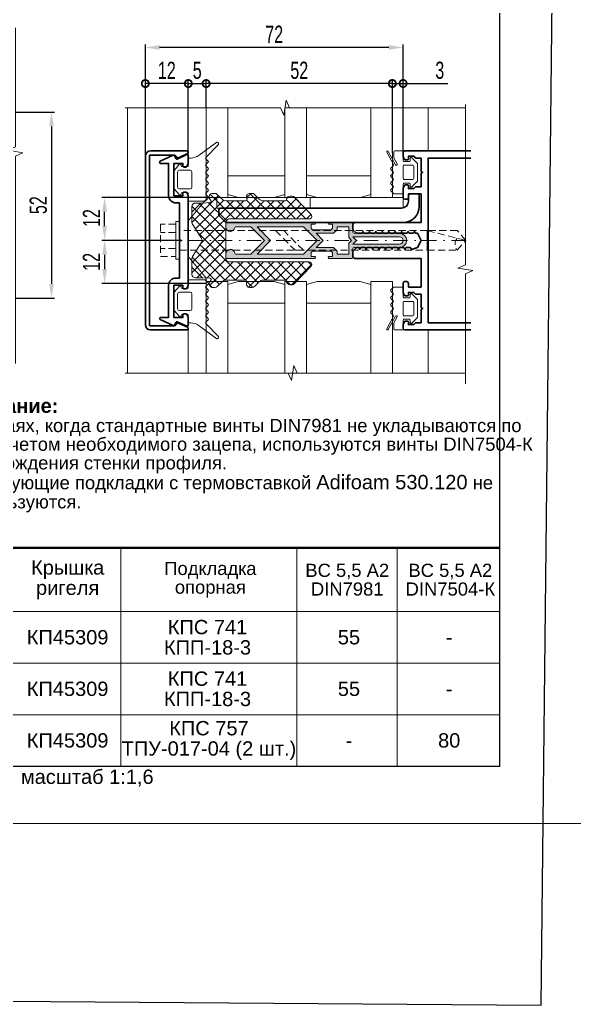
# Model space of a CAD drawing. Extents: x -37 to 8820, y -336 to 478.
# Drawn here: x 4936.2 to 5033, y -31.7 to 140.3 of the extents above; entities that cross this region are included whole.
import ezdxf

# ---------------------------------------------------------------- set-up
doc = ezdxf.new("R2010")
doc.units = 0
doc.header["$LTSCALE"] = 5
doc.linetypes.add('DASHDOT', pattern=[1, 0.5, -0.25, 0, -0.25])
doc.linetypes.add('HIDDEN', pattern=[0.375, 0.25, -0.125])
doc.layers.get('0').update_dxf_attribs({"linetype": 'CONTINUOUS', "lineweight": 30})
doc.layers.get('DEFPOINTS').update_dxf_attribs({"linetype": 'CONTINUOUS'})
for name, color, linetype, lineweight in [('1', 6, 'DASHDOT', 13), ('2', 3, 'HIDDEN', 13), ('Dimentions', 5, 'CONTINUOUS', 15), ('Glass', 5, 'CONTINUOUS', 20), ('Герлен', 7, 'CONTINUOUS', 60), ('Зигзаг', 1, 'CONTINUOUS', 15), ('Конструкции', 252, 'CONTINUOUS', 20), ('Подкладки', 1, 'CONTINUOUS', 20), ('Рамки', 1, 'CONTINUOUS', 15), ('Текстовый', 7, 'CONTINUOUS', 9), ('Уплотнители', 1, 'CONTINUOUS', 20), ('Штриховка', 1, 'CONTINUOUS', 5)]:
    doc.layers.add(name, color=color, linetype=linetype, lineweight=lineweight)
doc.layers.add('Скрытые', color=14, linetype='CONTINUOUS', plot=False)
doc.styles.add('3', font='RUSS.SHX', dxfattribs={"width": 0.7, "height": 3})
doc.styles.add('Каталожный', font='arial.ttf', dxfattribs={"height": 2.5})
doc.dimstyles.new('MX1_6', dxfattribs={"dimtxt": 3, "dimasz": 2.5, "dimexe": 0.5, "dimexo": 0, "dimgap": 0.8, "dimtad": 1, "dimlfac": 1.6, "dimdsep": 46, "dimtxsty": '3', "dimcen": 0, "dimclrd": 256, "dimclre": 256, "dimclrt": 256, "dimaunit": 1, "dimadec": 0, "dimazin": 0, "dimtfac": 1, "dimtmove": 0, "dimatfit": 1, "dimfxl": 1, "dimtvp": 1, "dimtolj": 1, "dimtzin": 0, "dimarcsym": 0})

# ---------------------------------------------------------------- blocks, each defined once
blk = doc.blocks.new('*D558')
at = {"layer": 'DEFPOINTS', "color": 0, "linetype": 'Continuous', "transparency": 16777216}
for p in [(4935.48, 124.15), (4935.48, 91.65), (4941.76, 91.65)]:
    blk.add_point(p, dxfattribs=at)
at = {"layer": 'Dimentions', "linetype": 'Continuous', "lineweight": -2, "transparency": 16777216}
for p, q in [((4935.48, 124.15), (4942.26, 124.15)), ((4941.76, 121.65), (4941.76, 94.15)), ((4935.48, 91.65), (4942.26, 91.65))]:
    blk.add_line(p, q, dxfattribs=at)
at = {"layer": 'Dimentions', "linetype": 'Continuous', "transparency": 16777216}
for points in [[(4941.34, 121.65), (4942.17, 121.65), (4941.76, 124.15)], [(4941.34, 94.15), (4942.17, 94.15), (4941.76, 91.65)]]:
    blk.add_solid(points, dxfattribs=at)
at = {"layer": 'Dimentions', "linetype": 'Continuous', "transparency": 16777216, "insert": (4939.46, 107.9), "char_height": 3, "attachment_point": 5, "rotation": 90, "style": '3'}
blk.add_mtext('\\A1;52', dxfattribs=at)
blk = doc.blocks.new('45313-2')
blk.add_lwpolyline([(-12.43, 0, -0.116434), (-12.56, 0.03), (-13.33, 0.42, -0.284079), (-13.5, 0.69), (-13.5, 1.2, -0.414214), (-13.2, 1.5), (-12.5, 1.5), (-12.5, 4), (-21.5, 4), (-21.5, 1.5), (-20.8, 1.5, -0.414214), (-20.5, 1.2), (-20.5, 0.69, -0.284079), (-20.67, 0.42), (-21.44, 0.03, -0.116434), (-21.57, 0), (-23.7, 0, -0.548619), (-23.97, 0.43), (-22.73, 3.1, 0.414214), (-22.87, 3.5), (-23.63, 3.85, -0.414214), (-23.77, 4.25), (-22.1, 7.83, -0.291473), (-21.83, 8), (-21.8, 8, -0.414214), (-21.5, 7.7), (-21.5, 5.5), (-12.5, 5.5, -0.414214), (-10.5, 3.5), (-10.5, 2.5), (-0.44, 2.5, -0.284079), (-0.17, 2.33), (0, 2), (0.17, 2.33, -0.284079), (0.44, 2.5), (10.5, 2.5), (10.5, 3.5, -0.414214), (12.5, 5.5), (21.5, 5.5), (21.5, 7.7, -0.414214), (21.8, 8), (21.83, 8, -0.291473), (22.1, 7.83), (23.77, 4.25, -0.414214), (23.63, 3.85), (22.87, 3.5, 0.414214), (22.73, 3.1), (23.97, 0.43, -0.548619), (23.7, 0), (21.57, 0, -0.116434), (21.44, 0.03), (20.67, 0.42, -0.284079), (20.5, 0.69), (20.5, 1.2, -0.414214), (20.8, 1.5), (21.5, 1.5), (21.5, 4), (12.5, 4), (12.5, 1.5), (13.2, 1.5, -0.414214), (13.5, 1.2), (13.5, 0.69, -0.284079), (13.33, 0.42), (12.56, 0.03, -0.116434), (12.43, 0)], format="xyb", close=True)
blk = doc.blocks.new('_DotSmall')
at = {"color": 0, "linetype": 'ByBlock', "const_width": 0.5}
blk.add_lwpolyline([(-0.0625, 0, 1), (0.0625, 0, 1)], format="xyb", close=True, dxfattribs=at)
blk = doc.blocks.new('*D563')
at = {"layer": 'DEFPOINTS', "color": 0, "linetype": 'Continuous', "transparency": 16777216}
for p in [(4968.76, 129.12), (4968.76, 124.9), (4965.64, 116.56)]:
    blk.add_point(p, dxfattribs=at)
at = {"layer": 'Dimentions', "linetype": 'Continuous', "lineweight": -2, "transparency": 16777216}
for p, q in [((4965.64, 116.56), (4965.64, 129.62)), ((4965.64, 129.12), (4968.76, 129.12)), ((4968.76, 124.9), (4968.76, 129.62))]:
    blk.add_line(p, q, dxfattribs=at)
at = {"layer": 'Dimentions', "linetype": 'Continuous', "lineweight": -2, "transparency": 16777216, "xscale": 2.5, "yscale": 2.5, "zscale": 2.5, "rotation": 180}
blk.add_blockref('_DotSmall', (4965.64, 129.12), dxfattribs=at)
at = {"layer": 'Dimentions', "linetype": 'Continuous', "lineweight": -2, "transparency": 16777216, "xscale": 2.5, "yscale": 2.5, "zscale": 2.5}
blk.add_blockref('_DotSmall', (4968.76, 129.12), dxfattribs=at)
at = {"layer": 'Dimentions', "linetype": 'Continuous', "transparency": 16777216, "insert": (4967.2, 131.42), "char_height": 3, "attachment_point": 5, "style": '3'}
blk.add_mtext('\\A1;5', dxfattribs=at)
blk = doc.blocks.new('*D564')
at = {"layer": 'DEFPOINTS', "color": 0, "linetype": 'Continuous', "transparency": 16777216}
for p in [(5001.26, 129.13), (5001.26, 117.06), (5003.14, 117.06)]:
    blk.add_point(p, dxfattribs=at)
at = {"layer": 'Dimentions', "linetype": 'Continuous', "lineweight": -2, "transparency": 16777216}
for p, q in [((5001.26, 129.13), (4998.76, 129.13)), ((5001.26, 117.06), (5001.26, 129.63)), ((5001.26, 129.13), (5003.14, 129.13)), ((5003.14, 117.06), (5003.14, 129.63)), ((5003.14, 129.13), (5010.94, 129.13))]:
    blk.add_line(p, q, dxfattribs=at)
at = {"layer": 'Dimentions', "linetype": 'Continuous', "lineweight": -2, "transparency": 16777216, "xscale": 2.5, "yscale": 2.5, "zscale": 2.5}
blk.add_blockref('_DotSmall', (5001.26, 129.13), dxfattribs=at)
at = {"layer": 'Dimentions', "linetype": 'Continuous', "lineweight": -2, "transparency": 16777216, "xscale": 2.5, "yscale": 2.5, "zscale": 2.5, "rotation": 180}
blk.add_blockref('_DotSmall', (5003.14, 129.13), dxfattribs=at)
at = {"layer": 'Dimentions', "linetype": 'Continuous', "transparency": 16777216, "insert": (5009.54, 131.43), "char_height": 3, "attachment_point": 5, "style": '3'}
blk.add_mtext('\\A1;3', dxfattribs=at)
blk = doc.blocks.new('*D565')
at = {"layer": 'DEFPOINTS', "color": 0, "linetype": 'Continuous', "transparency": 16777216}
for p in [(4958.14, 135.42), (5003.14, 117.06), (4958.14, 114.68)]:
    blk.add_point(p, dxfattribs=at)
at = {"layer": 'Dimentions', "linetype": 'Continuous', "lineweight": -2, "transparency": 16777216}
for p, q in [((4958.14, 114.68), (4958.14, 135.92)), ((5003.14, 117.06), (5003.14, 135.92)), ((5000.64, 135.42), (4960.64, 135.42))]:
    blk.add_line(p, q, dxfattribs=at)
at = {"layer": 'Dimentions', "linetype": 'Continuous', "transparency": 16777216}
for points in [[(4960.64, 135.84), (4960.64, 135.01), (4958.14, 135.42)], [(5000.64, 135.84), (5000.64, 135.01), (5003.14, 135.42)]]:
    blk.add_solid(points, dxfattribs=at)
at = {"layer": 'Dimentions', "linetype": 'Continuous', "transparency": 16777216, "insert": (4980.64, 137.72), "char_height": 3, "attachment_point": 5, "style": '3'}
blk.add_mtext('\\A1;72', dxfattribs=at)
blk = doc.blocks.new('*D566')
at = {"layer": 'DEFPOINTS', "color": 0, "linetype": 'Continuous', "transparency": 16777216}
for p in [(4958.14, 129.12), (4965.64, 124.35), (4958.14, 114.68)]:
    blk.add_point(p, dxfattribs=at)
at = {"layer": 'Dimentions', "linetype": 'Continuous', "lineweight": -2, "transparency": 16777216}
for p, q in [((4958.14, 114.68), (4958.14, 129.62)), ((4965.64, 129.12), (4958.14, 129.12)), ((4965.64, 124.35), (4965.64, 129.62))]:
    blk.add_line(p, q, dxfattribs=at)
at = {"layer": 'Dimentions', "linetype": 'Continuous', "lineweight": -2, "transparency": 16777216, "xscale": 2.5, "yscale": 2.5, "zscale": 2.5, "rotation": 180}
blk.add_blockref('_DotSmall', (4958.14, 129.12), dxfattribs=at)
at = {"layer": 'Dimentions', "linetype": 'Continuous', "lineweight": -2, "transparency": 16777216, "xscale": 2.5, "yscale": 2.5, "zscale": 2.5}
blk.add_blockref('_DotSmall', (4965.64, 129.12), dxfattribs=at)
at = {"layer": 'Dimentions', "linetype": 'Continuous', "transparency": 16777216, "insert": (4961.89, 131.42), "char_height": 3, "attachment_point": 5, "style": '3'}
blk.add_mtext('\\A1;12', dxfattribs=at)
blk = doc.blocks.new('*D567')
at = {"layer": 'DEFPOINTS', "color": 0, "linetype": 'Continuous', "transparency": 16777216}
for p in [(4951.03, 109.25), (4968.76, 109.25), (4964.08, 101.75)]:
    blk.add_point(p, dxfattribs=at)
at = {"layer": 'Dimentions', "linetype": 'Continuous', "lineweight": -2, "transparency": 16777216}
for p, q in [((4968.76, 109.25), (4950.53, 109.25)), ((4951.03, 104.25), (4951.03, 106.75)), ((4964.08, 101.75), (4950.53, 101.75))]:
    blk.add_line(p, q, dxfattribs=at)
at = {"layer": 'Dimentions', "linetype": 'Continuous', "transparency": 16777216}
for points in [[(4950.61, 106.75), (4951.45, 106.75), (4951.03, 109.25)], [(4950.61, 104.25), (4951.45, 104.25), (4951.03, 101.75)]]:
    blk.add_solid(points, dxfattribs=at)
at = {"layer": 'Dimentions', "linetype": 'Continuous', "transparency": 16777216, "insert": (4948.73, 105.65), "char_height": 3, "attachment_point": 5, "rotation": 90, "style": '3'}
blk.add_mtext('\\A1;12', dxfattribs=at)
blk = doc.blocks.new('*D568')
at = {"layer": 'DEFPOINTS', "color": 0, "linetype": 'Continuous', "transparency": 16777216}
for p in [(4964.08, 101.75), (4951.03, 94.25), (4968.76, 94.25)]:
    blk.add_point(p, dxfattribs=at)
at = {"layer": 'Dimentions', "linetype": 'Continuous', "lineweight": -2, "transparency": 16777216}
for p, q in [((4964.08, 101.75), (4950.53, 101.75)), ((4951.03, 99.25), (4951.03, 96.75)), ((4968.76, 94.25), (4950.53, 94.25))]:
    blk.add_line(p, q, dxfattribs=at)
at = {"layer": 'Dimentions', "linetype": 'Continuous', "transparency": 16777216}
for points in [[(4950.61, 99.25), (4951.45, 99.25), (4951.03, 101.75)], [(4950.61, 96.75), (4951.45, 96.75), (4951.03, 94.25)]]:
    blk.add_solid(points, dxfattribs=at)
at = {"layer": 'Dimentions', "linetype": 'Continuous', "transparency": 16777216, "insert": (4948.73, 98), "char_height": 3, "attachment_point": 5, "rotation": 90, "style": '3'}
blk.add_mtext('\\A1;12', dxfattribs=at)
blk = doc.blocks.new('*D555')
at = {"layer": 'DEFPOINTS', "color": 0, "linetype": 'Continuous', "transparency": 16777216}
for p in [(4968.76, 129.12), (4968.76, 124.9), (5001.26, 124.9)]:
    blk.add_point(p, dxfattribs=at)
at = {"layer": 'Dimentions', "linetype": 'Continuous', "lineweight": -2, "transparency": 16777216}
for p, q in [((4968.76, 124.9), (4968.76, 129.62)), ((5001.26, 129.12), (4968.76, 129.12)), ((5001.26, 124.9), (5001.26, 129.62))]:
    blk.add_line(p, q, dxfattribs=at)
at = {"layer": 'Dimentions', "linetype": 'Continuous', "lineweight": -2, "transparency": 16777216, "xscale": 2.5, "yscale": 2.5, "zscale": 2.5, "rotation": 180}
blk.add_blockref('_DotSmall', (4968.76, 129.12), dxfattribs=at)
at = {"layer": 'Dimentions', "linetype": 'Continuous', "lineweight": -2, "transparency": 16777216, "xscale": 2.5, "yscale": 2.5, "zscale": 2.5}
blk.add_blockref('_DotSmall', (5001.26, 129.12), dxfattribs=at)
at = {"layer": 'Dimentions', "linetype": 'Continuous', "transparency": 16777216, "insert": (4985.01, 131.42), "char_height": 3, "attachment_point": 5, "style": '3'}
blk.add_mtext('\\A1;52', dxfattribs=at)

msp = doc.modelspace()

# ---------------------------------------------------------------- hatches: boundary and pattern name
at = {"layer": 'Штриховка', "lineweight": 5}
h = msp.add_hatch(dxfattribs=at)
h.set_pattern_fill('NET', color=256, scale=10, angle=-45, style=0)
h.set_pattern_definition([(315, (7330.269, 4397.5696), (0.88388348, 0.88388348), []), (45, (7330.269, 4397.5696), (-0.88388348, 0.88388348), [])])
edge = h.paths.add_edge_path()
edge.add_arc((4986.7643, 97.5526), 0.4375, -45, 0, ccw=False)
edge.add_line((4987.0736, 97.2432), (4984.1973, 94.2107))
edge.add_arc((4983.7554, 94.6526), 0.625, 270, 315, ccw=False)
edge.add_line((4983.7554, 94.0276), (4983.4018, 94.0276))
edge.add_arc((4983.3988, 94.6437), 0.6161, 194.690939, 270.28096, ccw=False)
edge.add_arc((4982.5633, 94.5589), 0.25, 343.39845, 450)
edge.add_line((4982.5633, 94.8089), (4978.6875, 94.8089))
edge.add_arc((4978.6875, 93.8714), 0.9375, 90, 135)
edge.add_line((4978.0246, 94.5343), (4977.201, 93.7107))
edge.add_arc((4976.759, 94.1526), 0.625, 270, 315, ccw=False)
edge.add_line((4976.759, 93.5276), (4976.4055, 93.5276))
edge.add_arc((4976.4055, 94.1526), 0.625, 158.459594, 270, ccw=False)
edge.add_arc((4975.6474, 94.5589), 0.25, 315, 450)
edge.add_line((4975.6474, 94.8089), (4972.1912, 94.8089))
edge.add_arc((4972.1912, 93.8714), 0.9375, 90, 135)
edge.add_line((4971.5283, 94.5343), (4970.7047, 93.7107))
edge.add_arc((4970.2627, 94.1526), 0.625, 270, 315, ccw=False)
edge.add_line((4970.2627, 93.5276), (4969.9092, 93.5276))
edge.add_arc((4969.9092, 94.1526), 0.625, 135, 270, ccw=False)
edge.add_line((4969.4672, 94.5946), (4969.5833, 94.7586))
edge.add_arc((4969.3792, 94.903), 0.25, 324.716356, 447.011206)
edge.add_line((4969.3922, 95.1526), (4968.195, 95.2151))
edge.add_line((4968.195, 95.2151), (4966.8893, 95.2151))
edge.add_arc((4966.8893, 95.8401), 0.625, 180, 270, ccw=False)
edge.add_line((4966.2643, 95.8401), (4966.2643, 95.9964))
edge.add_line((4966.2643, 95.9964), (4966.2643, 98.42))
edge.add_arc((4967.5143, 98.42), 1.25, 146.745633, 180, ccw=False)
edge.add_line((4966.4689, 99.1054), (4967.9145, 101.3099))
edge.add_arc((4967.0589, 101.7464), 0.9605, 332.973316, 387.026684)
edge.add_line((4967.9145, 102.1829), (4966.4689, 104.3873))
edge.add_arc((4967.5143, 105.0728), 1.25, 180, 213.254367, ccw=False)
edge.add_line((4966.2643, 105.0728), (4966.2643, 107.4964))
edge.add_line((4966.2643, 107.4964), (4966.2643, 107.6526))
edge.add_arc((4966.8893, 107.6526), 0.625, 90, 180, ccw=False)
edge.add_line((4966.8893, 108.2776), (4968.195, 108.2776))
edge.add_line((4968.195, 108.2776), (4969.3922, 108.3401))
edge.add_arc((4969.3792, 108.5898), 0.25, 272.988794, 395.283644)
edge.add_line((4969.5833, 108.7342), (4969.4672, 108.8982))
edge.add_arc((4969.9092, 109.3401), 0.625, 90, 225, ccw=False)
edge.add_line((4969.9092, 109.9651), (4970.2627, 109.9651))
edge.add_arc((4970.2627, 109.3401), 0.625, 45, 90, ccw=False)
edge.add_line((4970.7047, 109.7821), (4971.5283, 108.9585))
edge.add_arc((4972.1912, 109.6214), 0.9375, 225, 270)
edge.add_line((4972.1912, 108.6839), (4975.6474, 108.6839))
edge.add_arc((4975.6474, 108.9339), 0.25, 270, 405)
edge.add_arc((4976.4055, 109.3401), 0.625, 90, 201.540406, ccw=False)
edge.add_line((4976.4055, 109.9651), (4976.759, 109.9651))
edge.add_arc((4976.759, 109.3401), 0.625, 45, 90, ccw=False)
edge.add_line((4977.201, 109.7821), (4978.0246, 108.9585))
edge.add_arc((4978.6875, 109.6214), 0.9375, 225, 270)
edge.add_line((4978.6875, 108.6839), (4982.5633, 108.6839))
edge.add_arc((4982.5633, 108.9339), 0.25, 270, 376.60155)
edge.add_arc((4983.3988, 108.8491), 0.6161, 89.71904, 165.309061, ccw=False)
edge.add_line((4983.4018, 109.4651), (4983.7554, 109.4651))
edge.add_arc((4983.7554, 108.8401), 0.625, 45, 90, ccw=False)
edge.add_line((4984.1973, 109.2821), (4987.0736, 106.2495))
edge.add_arc((4986.7643, 105.9402), 0.4375, 0, 45, ccw=False)
edge.add_line((4987.2018, 105.9402), (4987.2018, 105.9339))
edge.add_arc((4986.7643, 105.9339), 0.4375, 270, 360, ccw=False)
edge.add_line((4986.7643, 105.4964), (4972.8268, 105.4964))
edge.add_arc((4972.8268, 104.8714), 0.625, 90, 180)
edge.add_line((4972.2018, 104.8714), (4972.2018, 101.7464))
edge.add_line((4972.2018, 101.7464), (4972.2018, 98.6214))
edge.add_arc((4972.8268, 98.6214), 0.625, 180, 270)
edge.add_line((4972.8268, 97.9964), (4986.7643, 97.9964))
edge.add_arc((4986.7643, 97.5589), 0.4375, 0, 90, ccw=False)
at = {"layer": 'Штриховка'}
h = msp.add_hatch(color=256, dxfattribs=at)
h.paths.add_polyline_path([(4977.6374, 104.1214), (4980.0124, 101.7464), (4977.6374, 99.3714), (4985.7624, 99.3714), (4988.1374, 101.7464), (4985.7624, 104.1214)], flags=16)
edge = h.paths.add_edge_path()
edge.add_arc((4990.2018, 104.7464), 0.125, 90, 180)
edge.add_line((4990.0768, 104.7464), (4990.0768, 104.6839))
edge.add_arc((4990.2018, 104.6839), 0.125, 180, 270)
edge.add_line((4990.2018, 104.5589), (4990.8268, 104.5589))
edge.add_line((4990.8268, 104.5589), (4990.8268, 103.8677))
edge.add_line((4990.8268, 103.8677), (4990.5804, 103.6214))
edge.add_line((4990.5804, 103.6214), (4987.3231, 103.6214))
edge.add_line((4987.3231, 103.6214), (4987.0768, 103.8677))
edge.add_line((4987.0768, 103.8677), (4987.0768, 104.5589))
edge.add_line((4987.0768, 104.5589), (4987.7018, 104.5589))
edge.add_arc((4987.7018, 104.6839), 0.125, 270, 360)
edge.add_line((4987.8268, 104.6839), (4987.8268, 104.7464))
edge.add_arc((4987.7018, 104.7464), 0.125, 0, 90)
edge.add_line((4987.7018, 104.8714), (4972.3893, 104.8714))
edge.add_arc((4972.3893, 104.6839), 0.1875, 90, 180)
edge.add_line((4972.2018, 104.6839), (4972.2018, 104.0901))
edge.add_arc((4972.983, 104.0901), 0.7812, 180, 350.718201)
edge.add_arc((4973.9391, 103.9339), 0.1875, 90, 170.718201, ccw=False)
edge.add_line((4973.9391, 104.1214), (4976.5768, 104.1214))
edge.add_line((4976.5768, 104.1214), (4978.9518, 101.7464))
edge.add_line((4978.9518, 101.7464), (4976.5768, 99.3714))
edge.add_line((4976.5768, 99.3714), (4973.9391, 99.3714))
edge.add_arc((4973.9391, 99.5589), 0.1875, 189.281799, 270, ccw=False)
edge.add_arc((4972.983, 99.4026), 0.7813, 9.281799, 180)
edge.add_line((4972.2018, 99.4026), (4972.2018, 98.8089))
edge.add_arc((4972.3893, 98.8089), 0.1875, 180, 270)
edge.add_line((4972.3893, 98.6214), (4987.7018, 98.6214))
edge.add_arc((4987.7018, 98.7464), 0.125, 270, 360)
edge.add_line((4987.8268, 98.7464), (4987.8268, 98.8089))
edge.add_arc((4987.7018, 98.8089), 0.125, 0, 90)
edge.add_line((4987.7018, 98.9339), (4987.0768, 98.9339))
edge.add_line((4987.0768, 98.9339), (4987.0768, 99.6251))
edge.add_line((4987.0768, 99.6251), (4987.3231, 99.8714))
edge.add_line((4987.3231, 99.8714), (4990.5804, 99.8714))
edge.add_line((4990.5804, 99.8714), (4990.8268, 99.6251))
edge.add_line((4990.8268, 99.6251), (4990.8268, 98.9339))
edge.add_line((4990.8268, 98.9339), (4990.2018, 98.9339))
edge.add_arc((4990.2018, 98.8089), 0.125, 90, 180)
edge.add_line((4990.0768, 98.8089), (4990.0768, 98.7464))
edge.add_arc((4990.2018, 98.7464), 0.125, 180, 270)
edge.add_line((4990.2018, 98.6214), (4994.2018, 98.6214))
edge.add_arc((4994.2018, 98.8089), 0.1875, 270, 360)
edge.add_line((4994.3893, 98.8089), (4994.3893, 100.3089))
edge.add_arc((4994.5768, 100.3089), 0.1875, 90, 180, ccw=False)
edge.add_line((4994.5768, 100.4964), (4998.6393, 100.4964))
edge.add_arc((4998.7643, 100.4964), 0.125, 180, 360)
edge.add_line((4998.8893, 100.4964), (5002.5143, 100.4964))
edge.add_arc((5002.5143, 101.7464), 1.25, 270, 450)
edge.add_line((5002.5143, 102.9964), (4998.8893, 102.9964))
edge.add_arc((4998.7643, 102.9964), 0.125, 0, 180)
edge.add_line((4998.6393, 102.9964), (4994.5768, 102.9964))
edge.add_arc((4994.5768, 103.1839), 0.1875, 180, 270, ccw=False)
edge.add_line((4994.3893, 103.1839), (4994.3893, 104.6839))
edge.add_arc((4994.2018, 104.6839), 0.1875, 0, 90)
edge.add_line((4994.2018, 104.8714), (4990.2018, 104.8714))
edge = h.paths.add_edge_path(flags=16)
edge.add_line((4993.6393, 104.1214), (4991.6393, 104.1214))
edge.add_line((4991.6393, 104.1214), (4991.6393, 103.6972))
edge.add_arc((4991.4518, 103.6972), 0.1875, 315, 360, ccw=False)
edge.add_line((4991.5843, 103.5646), (4991.071, 103.0513))
edge.add_arc((4990.9384, 103.1839), 0.1875, 270, 315, ccw=False)
edge.add_line((4990.9384, 102.9964), (4987.9481, 102.9964))
edge.add_line((4987.9481, 102.9964), (4989.1981, 101.7464))
edge.add_line((4989.1981, 101.7464), (4987.9481, 100.4964))
edge.add_line((4987.9481, 100.4964), (4990.9384, 100.4964))
edge.add_arc((4990.9384, 100.3089), 0.1875, 45, 90, ccw=False)
edge.add_line((4991.071, 100.4415), (4991.5843, 99.9281))
edge.add_arc((4991.4518, 99.7956), 0.1875, 0, 45, ccw=False)
edge.add_line((4991.6393, 99.7956), (4991.6393, 99.3714))
edge.add_line((4991.6393, 99.3714), (4993.6393, 99.3714))
edge.add_line((4993.6393, 99.3714), (4993.6393, 101.2553))
edge.add_line((4993.6393, 101.2553), (4994.1304, 101.7464))
edge.add_line((4994.1304, 101.7464), (4993.6393, 102.2375))
edge.add_line((4993.6393, 102.2375), (4993.6393, 104.1214))
edge = h.paths.add_edge_path(flags=16)
edge.add_line((4995.0143, 101.7464), (4994.3893, 101.1214))
edge.add_line((4994.3893, 101.1214), (5002.5143, 101.1214))
edge.add_arc((5002.5143, 101.7464), 0.625, 270, 450)
edge.add_line((5002.5143, 102.3714), (4994.3893, 102.3714))
edge.add_line((4994.3893, 102.3714), (4995.0143, 101.7464))

# ---------------------------------------------------------------- linework, layer by layer
msp.add_lwpolyline([(4958.1393, 116.4339), (4958.1393, 87.0589, 0.41421356), (4959.0768, 86.1214), (4965.3893, 86.1214, 0.80258485), (4965.4949, 86.598), (4964.0582, 87.2679, 0.40155944), (4963.4852, 87.0733, -0.27973928), (4963.1526, 86.8714), (4958.8893, 86.8714), (4958.8893, 116.6214), (4963.1526, 116.6214, -0.27973928), (4963.4852, 116.4195, 0.40155944), (4964.0582, 116.2249), (4965.4949, 116.8948, 0.80258485), (4965.3893, 117.3714), (4959.0768, 117.3714, 0.41421356)], format="xyb", close=True)
msp.add_lwpolyline([(5014.9879, 86.1214), (5003.4518, 86.1214, -0.41421356), (5003.1393, 86.4339), (5003.1393, 87.0146, -0.11643382), (5003.159, 87.0985), (5003.3999, 87.5802, -0.28407904), (5003.5676, 87.6839), (5003.8893, 87.6839, -0.41421356), (5004.0768, 87.4964), (5004.0768, 87.0589), (5005.0143, 87.0589), (5005.2718, 87.3165, -0.19891237), (5005.4044, 87.3714), (5006.2643, 87.3714), (5006.2643, 89.5992, -0.28407904), (5006.3679, 89.767), (5006.5768, 89.8714), (5006.3679, 89.9758, -0.28407904), (5006.2643, 90.1435), (5006.2643, 92.3714), (5005.4044, 92.3714, -0.19891237), (5005.2718, 92.4263), (5005.0143, 92.6839), (5004.0768, 92.6839), (5004.0768, 92.2464, -0.41421356), (5003.8893, 92.0589), (5003.5676, 92.0589, -0.28407904), (5003.3999, 92.1625), (5003.159, 92.6443, -0.11643382), (5003.1393, 92.7281), (5003.1393, 94.2464, -0.41421356), (5003.4518, 94.5589), (5003.7643, 94.5589, -0.41421356), (5004.0768, 94.2464), (5004.0768, 93.6214), (5006.2643, 93.6214), (5006.2643, 98.6214), (4994.7018, 98.6214, -0.41421356), (4994.3893, 98.9339), (4994.3893, 99.7937, -0.19891237), (4994.4442, 99.9263), (4994.9593, 100.4415, -0.19891237), (4995.0919, 100.4964), (4995.3046, 100.4964, -0.28407904), (4995.4723, 100.3927), (4995.5768, 100.1839), (4995.6812, 100.3927, -0.28407904), (4995.8489, 100.4964), (4996.4296, 100.4964, -0.28407904), (4996.5973, 100.3927), (4996.7018, 100.1839), (4996.8062, 100.3927, -0.28407904), (4996.9739, 100.4964), (4997.5546, 100.4964, -0.28407904), (4997.7223, 100.3927), (4997.8268, 100.1839), (4997.9312, 100.3927, -0.28407904), (4998.0989, 100.4964), (4998.6796, 100.4964, -0.28407904), (4998.8473, 100.3927), (4998.9518, 100.1839), (4999.0562, 100.3927, -0.28407904), (4999.2239, 100.4964), (4999.8046, 100.4964, -0.28407904), (4999.9723, 100.3927), (5000.0768, 100.1839), (5000.1812, 100.3927, -0.28407904), (5000.3489, 100.4964), (5000.9296, 100.4964, -0.28407904), (5001.0973, 100.3927), (5001.2018, 100.1839), (5001.3062, 100.3927, -0.28407904), (5001.4739, 100.4964), (5002.0546, 100.4964, -0.28407904), (5002.2223, 100.3927), (5002.3268, 100.1839), (5002.4312, 100.3927, -0.28407904), (5002.5989, 100.4964), (5003.1796, 100.4964, -0.28407904), (5003.3473, 100.3927), (5003.4518, 100.1839), (5003.5562, 100.3927, -0.28407904), (5003.7239, 100.4964), (5004.3046, 100.4964, -0.28407904), (5004.4723, 100.3927), (5004.5768, 100.1839), (5005.6393, 100.4964), (5006.2643, 101.7464), (5005.6393, 102.9964), (5005.4114, 102.9964, -0.28407904), (5005.2437, 103.1), (5005.1393, 103.3089), (5005.0348, 103.1, -0.28407904), (5004.8671, 102.9964), (5004.2864, 102.9964, -0.28407904), (5004.1187, 103.1), (5004.0143, 103.3089), (5003.9098, 103.1, -0.28407904), (5003.7421, 102.9964), (5003.1614, 102.9964, -0.28407904), (5002.9937, 103.1), (5002.8893, 103.3089), (5002.7848, 103.1, -0.28407904), (5002.6171, 102.9964), (5002.0364, 102.9964, -0.28407904), (5001.8687, 103.1), (5001.7643, 103.3089), (5001.6598, 103.1, -0.28407904), (5001.4921, 102.9964), (5000.9114, 102.9964, -0.28407904), (5000.7437, 103.1), (5000.6393, 103.3089), (5000.5348, 103.1, -0.28407904), (5000.3671, 102.9964), (4999.7864, 102.9964, -0.28407904), (4999.6187, 103.1), (4999.5143, 103.3089), (4999.4098, 103.1, -0.28407904), (4999.2421, 102.9964), (4998.6614, 102.9964, -0.28407904), (4998.4937, 103.1), (4998.3893, 103.3089), (4998.2848, 103.1, -0.28407904), (4998.1171, 102.9964), (4997.5364, 102.9964, -0.28407904), (4997.3687, 103.1), (4997.2643, 103.3089), (4997.1598, 103.1, -0.28407904), (4996.9921, 102.9964), (4996.4114, 102.9964, -0.28407904), (4996.2437, 103.1), (4996.1393, 103.3089), (4996.0348, 103.1, -0.28407904), (4995.8671, 102.9964), (4995.0919, 102.9964, -0.19891237), (4994.9593, 103.0513), (4994.4442, 103.5665, -0.19891237), (4994.3893, 103.699), (4994.3893, 104.5589, -0.41421356), (4994.7018, 104.8714), (5006.2643, 104.8714), (5006.2643, 109.8714), (5004.0768, 109.8714), (5004.0768, 109.2464, -0.41421356), (5003.7643, 108.9339), (5003.4518, 108.9339, -0.41421356), (5003.1393, 109.2464), (5003.1393, 110.7646, -0.11643382), (5003.159, 110.8485), (5003.3999, 111.3302, -0.28407904), (5003.5676, 111.4339), (5003.8893, 111.4339, -0.41421356), (5004.0768, 111.2464), (5004.0768, 110.8089), (5005.0143, 110.8089), (5005.2718, 111.0665, -0.19891237), (5005.4044, 111.1214), (5006.2643, 111.1214), (5006.2643, 113.3492, -0.28407904), (5006.3679, 113.517), (5006.5768, 113.6214), (5006.3679, 113.7258, -0.28407904), (5006.2643, 113.8935), (5006.2643, 116.1214), (5005.4044, 116.1214, -0.19891237), (5005.2718, 116.1763), (5005.0143, 116.4339), (5004.0768, 116.4339), (5004.0768, 115.9964, -0.41421356), (5003.8893, 115.8089), (5003.5676, 115.8089, -0.28407904), (5003.3999, 115.9125), (5003.159, 116.3943, -0.11643382), (5003.1393, 116.4781), (5003.1393, 117.0589, -0.41421356), (5003.4518, 117.3714), (5014.9879, 117.3714)], format="xyb")
msp.add_lwpolyline([(5014.9879, 87.3714), (5007.5143, 87.3714), (5007.5143, 116.1214), (5014.9879, 116.1214)])
at = {"color": 0}
msp.add_lwpolyline([(4972.3312, 104.8714), (5003.1393, 104.8714, 0.41421356), (5005.9518, 107.6839), (5005.9518, 109.5589, 0.41421356), (5005.6393, 109.8714), (5004.3893, 109.8714, 0.41421356), (5004.0768, 109.5589), (5004.0768, 108.6214, -0.41421356), (5002.8268, 107.3714), (4971.2643, 107.3714, 0.41421356), (4970.9518, 107.0589), (4970.9518, 106.2508, 0.19891237), (4971.0433, 106.0298), (4972.1102, 104.9629, 0.19891237)], format="xyb", close=True, dxfattribs=at)
at = {"layer": '1'}
msp.add_line((5014.0785, 101.7483), (4961.2643, 101.7464), dxfattribs=at)
at = {"layer": '2'}
for p, q in [((4963.4518, 103.1526), (4960.7643, 103.1526)), ((4963.4518, 100.3401), (4960.7643, 100.3401))]:
    msp.add_line(p, q, dxfattribs=at)
for points in [[(4963.4518, 98.4651), (4964.0768, 98.4651), (4964.0768, 105.0276), (4963.4518, 105.0276)], [(4963.4518, 98.9339), (4963.4518, 104.5589), (4960.7643, 104.5589), (4960.7643, 98.9339)], [(4964.0768, 100.0276), (5007.3606, 100.0316), (5007.3606, 101.7464), (5007.3606, 103.4651), (4964.0768, 103.4651)], [(4980.8586, 103.4651), (4984.2961, 100.0276), (4985.7284, 100.0276), (4982.2909, 103.4651)]]:
    msp.add_lwpolyline(points, close=True, dxfattribs=at)
msp.add_lwpolyline([(5007.3606, 100.0316), (5012.5856, 100.0316), (5014.0785, 101.7483), (5012.5856, 103.4651), (5007.3606, 103.4651), (5007.3606, 100.0316)], dxfattribs=at)
msp.add_lwpolyline([(5007.3606, 103.4651), (5014.0785, 101.7483), (5012.5856, 102.1299, 0.36330791), (5012.5856, 100.0316)], format="xyb", dxfattribs=at)
at = {"layer": 'Glass'}
for points in [[(4972.5143, 124.9016), (4972.5143, 109.2464), (4968.7643, 109.2464), (4968.7643, 124.9016)], [(4986.2643, 124.9016), (4986.2643, 109.2464), (4982.5143, 109.2464), (4982.5143, 124.9016)], [(4997.5143, 124.9016), (4997.5143, 109.2464), (5001.2643, 109.2464), (5001.2643, 124.9016)], [(4972.5143, 109.7488), (4972.5143, 112.9964), (4982.5143, 112.9964), (4982.5143, 109.7488), (4980.6393, 109.2464), (4974.3893, 109.2464)], [(4986.2643, 109.7488), (4986.2643, 112.9964), (4997.5143, 112.9964), (4997.5143, 109.7488), (4995.6393, 109.2464), (4988.1393, 109.2464)], [(4972.5143, 78.5911), (4972.5143, 94.559), (4968.7643, 94.559), (4968.7643, 78.5911)], [(4972.5143, 94.0566), (4972.5143, 90.809), (4982.5143, 90.809), (4982.5143, 94.0566), (4980.6393, 94.559), (4974.3893, 94.559)], [(4986.2643, 78.5911), (4986.2643, 94.559), (4982.5143, 94.559), (4982.5143, 78.5911)], [(4986.2643, 94.0566), (4986.2643, 90.809), (4997.5143, 90.809), (4997.5143, 94.0566), (4995.6393, 94.559), (4988.1393, 94.559)], [(4997.5143, 78.5911), (4997.5143, 94.559), (5001.2643, 94.559), (5001.2643, 78.5911)]]:
    msp.add_lwpolyline(points, close=True, dxfattribs=at)
at = {"layer": 'Герлен', "lineweight": 40}
msp.add_line((4855, 48.0868), (5020, 48.0868), dxfattribs=at)
at = {"layer": 'Герлен', "ltscale": 2, "const_width": 0.1875}
msp.add_lwpolyline([(4968.7643, 89.1214), (4968.7643, 95.1839), (4965.6393, 98.9339), (4965.6393, 105.1839), (4968.7643, 108.9339), (4968.7643, 114.9964)], dxfattribs=at)
at = {"layer": 'Зигзаг'}
for points in [[(4935.4849, 138.8489), (4935.4849, 118.0758), (4934.167, 117.495), (4936.7797, 117.0593), (4935.4849, 116.4768), (4935.4849, 80.2988)], [(5014.0044, 124.9016), (4983.3303, 124.9016), (4982.7494, 126.2195), (4982.3138, 123.6068), (4981.7313, 124.9016), (4954.6449, 124.9016)], [(5014.0044, 76.7339), (5014.0044, 95.9196), (5015.3223, 96.5004), (5012.7096, 96.936), (5014.0044, 97.5185), (5014.0044, 125.4452)], [(5014.0044, 78.5911), (4984.6732, 78.5911), (4984.0924, 79.909), (4983.6568, 77.2963), (4983.0743, 78.5911), (4954.6449, 78.5911)]]:
    msp.add_lwpolyline(points, dxfattribs=at)
at = {"layer": 'Конструкции'}
for p, q in [((4965.6393, 117.3714), (4965.6393, 124.9016)), ((5007.5143, 124.9016), (5007.5143, 117.3714)), ((4965.6393, 86.1214), (4965.6393, 78.5911)), ((5007.5143, 86.1214), (5007.5143, 78.5911))]:
    msp.add_line(p, q, dxfattribs=at)
msp.add_lwpolyline([(4955.0143, 124.9016), (4955.0143, 78.5911)], dxfattribs=at)
at = {"layer": 'Подкладки'}
for points in [[(4970.6393, 109.2464), (4986.8893, 109.2464), (4986.8893, 107.3714), (4970.6393, 107.3714)], [(4986.8893, 109.2464), (5003.1393, 109.2464), (5003.1393, 107.3714), (4986.8893, 107.3714)]]:
    msp.add_lwpolyline(points, close=True, dxfattribs=at)
at = {"layer": 'Рамки'}
for p, q in [((4953.8864, 48.0868), (4953.8864, 10)), ((4984.604, 48.0868), (4984.604, 10)), ((5002.104, 48.0868), (5002.104, 10)), ((4855, 37), (5020, 37)), ((4855, 28), (5020, 28)), ((4855, 19), (5020, 19)), ((4855, 10), (5020, 10))]:
    msp.add_line(p, q, dxfattribs=at)
at = {"layer": 'Рамки', "linetype": 'Continuous'}
msp.add_lwpolyline([(5040, 297), (4830, 297), (4830, 0), (5040, 0)], close=True, dxfattribs=at)
at = {"layer": 'Скрытые', "linetype": 'Continuous'}
for points in [[(3999.0404, -24.0001), (5027.2664, -31.7039), (5031.5789, 367.3445), (3999.0404, 358.304)], [(5020, 10), (5020, 287), (4855, 287), (4855, 10)]]:
    msp.add_lwpolyline(points, close=True, dxfattribs=at)
at = {"layer": 'Уплотнители'}
for points in [[(4964.3893, 109.9651, -0.41421356), (4964.5455, 110.1214), (4965.483, 110.1214, -0.41421356), (4965.6393, 109.9651), (4965.6393, 108.6214), (4968.5272, 108.6214, 0.19891237), (4968.6156, 108.658), (4969.0935, 109.1359, 0.41421356), (4969.0935, 109.3569), (4968.6895, 109.7609, -0.41421356), (4968.6895, 109.9819), (4969.0935, 110.3859, 0.41421356), (4969.0935, 110.6069), (4968.6895, 111.0109, -0.41421356), (4968.6895, 111.2319), (4969.0935, 111.6359, 0.41421356), (4969.0935, 111.8569), (4968.6895, 112.2609, -0.41421356), (4968.6895, 112.4819), (4969.0935, 112.8859, 0.41421356), (4969.0935, 113.1069), (4968.6895, 113.5109, -0.41421356), (4968.6895, 113.7319), (4969.0935, 114.1359, 0.41421356), (4969.0935, 114.3569), (4968.6895, 114.7609, -0.41421356), (4968.6895, 114.9819), (4969.0935, 115.3859, 0.41421356), (4969.0935, 115.6069), (4968.6895, 116.0109, -0.41421356), (4968.6895, 116.2319), (4970.9038, 118.5109, 0.41421356), (4970.9038, 118.7319), (4970.7724, 118.8632, 0.29253821), (4970.6079, 118.8993), (4967.5547, 116.6185, -0.16178775), (4966.0586, 116.1214), (4965.6393, 116.1214), (4965.6393, 114.7776, -0.41421356), (4965.483, 114.6214), (4964.5455, 114.6214, -0.41421356), (4964.3893, 114.7776), (4964.3893, 114.9339, 0.66858666), (4964.1224, 115.0442), (4963.1849, 113.9796, 0.19861919), (4963.1393, 113.8693), (4963.1393, 110.8735, 0.19861919), (4963.1849, 110.7631), (4964.1224, 109.6985, 0.66858666), (4964.3893, 109.8089)], [(5002.1001, 115.1021), (5001.5332, 116.1472, -0.12491271), (5001.5143, 116.2217), (5001.5143, 117.2151, -0.41421356), (5001.6705, 117.3714), (5003.1393, 117.3714), (5003.1393, 115.6526, 0.41421356), (5003.2955, 115.4964), (5004.233, 115.4964, 0.41421356), (5004.3893, 115.6526), (5004.3893, 116.0589, -0.66858666), (5004.6561, 116.1692), (5005.5936, 115.2296, -0.19861919), (5005.6393, 115.1193), (5005.6393, 112.1235, -0.19861919), (5005.5936, 112.0131), (5004.6561, 111.0735, -0.66858666), (5004.3893, 111.1839), (5004.3893, 111.5901, 0.41421356), (5004.233, 111.7464), (5003.2955, 111.7464, 0.41421356), (5003.1393, 111.5901), (5003.1393, 109.8714), (5001.579, 109.8714, -0.19891237), (5001.4685, 109.9171), (5000.9997, 110.3859, -0.41421356), (5000.9997, 110.6069), (5001.4038, 111.0109, 0.41421356), (5001.4038, 111.2319), (5000.9997, 111.6359, -0.41421356), (5000.9997, 111.8569), (5001.4038, 112.2609, 0.41421356), (5001.4038, 112.4819), (5000.9997, 112.8859, -0.41421356), (5000.9997, 113.1069), (5001.4038, 113.5109, 0.41421356), (5001.4038, 113.7319), (5000.9997, 114.1359, -0.41421356), (5000.9997, 114.3569), (5001.4318, 114.7889, 0.33207606), (5001.4586, 114.9739), (5000.2832, 117.1406, -1), (5000.5578, 117.2896), (5001.8254, 114.9531, 1)], [(4963.7643, 113.6839), (4963.7643, 111.0589, 0.41421356), (4964.0768, 110.7464), (4965.9518, 110.7464, 0.41421356), (4966.2643, 111.0589), (4966.2643, 113.6839, 0.41421356), (4965.9518, 113.9964), (4964.0768, 113.9964, 0.41421356)], [(5005.0143, 114.7151), (5005.0143, 112.5276, -0.41421356), (5004.858, 112.3714), (5003.2955, 112.3714, -0.41421356), (5003.1393, 112.5276), (5003.1393, 114.7151, -0.41421356), (5003.2955, 114.8714), (5004.858, 114.8714, -0.41421356)], [(4990.2018, 104.8714, 0.41421356), (4990.0768, 104.7464), (4990.0768, 104.6839, 0.41421356), (4990.2018, 104.5589), (4990.8268, 104.5589), (4990.8268, 103.8677), (4990.5804, 103.6214), (4987.3231, 103.6214), (4987.0768, 103.8677), (4987.0768, 104.5589), (4987.7018, 104.5589, 0.41421356), (4987.8268, 104.6839), (4987.8268, 104.7464, 0.41421356), (4987.7018, 104.8714), (4972.3893, 104.8714, 0.41421356), (4972.2018, 104.6839), (4972.2018, 104.0901, 0.92211283), (4973.754, 103.9641, -0.36752318), (4973.9391, 104.1214), (4976.5768, 104.1214), (4978.9518, 101.7464), (4976.5768, 99.3714), (4973.9391, 99.3714, -0.36752318), (4973.754, 99.5286, 0.92211283), (4972.2018, 99.4026), (4972.2018, 98.8089, 0.41421356), (4972.3893, 98.6214), (4987.7018, 98.6214, 0.41421356), (4987.8268, 98.7464), (4987.8268, 98.8089, 0.41421356), (4987.7018, 98.9339), (4987.0768, 98.9339), (4987.0768, 99.6251), (4987.3231, 99.8714), (4990.5804, 99.8714), (4990.8268, 99.6251), (4990.8268, 98.9339), (4990.2018, 98.9339, 0.41421356), (4990.0768, 98.8089), (4990.0768, 98.7464, 0.41421356), (4990.2018, 98.6214), (4994.2018, 98.6214, 0.41421356), (4994.3893, 98.8089), (4994.3893, 100.3089, -0.41421356), (4994.5768, 100.4964), (4998.6393, 100.4964, 1), (4998.8893, 100.4964), (5002.5143, 100.4964, 1), (5002.5143, 102.9964), (4998.8893, 102.9964, 1), (4998.6393, 102.9964), (4994.5768, 102.9964, -0.41421356), (4994.3893, 103.1839), (4994.3893, 104.6839, 0.41421356), (4994.2018, 104.8714)], [(4993.6393, 104.1214), (4991.6393, 104.1214), (4991.6393, 103.6972, -0.19891237), (4991.5843, 103.5646), (4991.071, 103.0513, -0.19891237), (4990.9384, 102.9964), (4987.9481, 102.9964), (4989.1981, 101.7464), (4987.9481, 100.4964), (4990.9384, 100.4964, -0.19891237), (4991.071, 100.4415), (4991.5843, 99.9281, -0.19891237), (4991.6393, 99.7956), (4991.6393, 99.3714), (4993.6393, 99.3714), (4993.6393, 101.2553), (4994.1304, 101.7464), (4993.6393, 102.2375)], [(4995.0143, 101.7464), (4994.3893, 101.1214), (5002.5143, 101.1214, 1), (5002.5143, 102.3714), (4994.3893, 102.3714), (4995.0143, 101.7464)], [(4964.3893, 93.5276, 0.41421356), (4964.5455, 93.3714), (4965.483, 93.3714, 0.41421356), (4965.6393, 93.5276), (4965.6393, 94.8714), (4968.5272, 94.8714, -0.19891237), (4968.6156, 94.8348), (4969.0935, 94.3569, -0.41421356), (4969.0935, 94.1359), (4968.6895, 93.7319, 0.41421356), (4968.6895, 93.5109), (4969.0935, 93.1069, -0.41421356), (4969.0935, 92.8859), (4968.6895, 92.4819, 0.41421356), (4968.6895, 92.2609), (4969.0935, 91.8569, -0.41421356), (4969.0935, 91.6359), (4968.6895, 91.2319, 0.41421356), (4968.6895, 91.0109), (4969.0935, 90.6069, -0.41421356), (4969.0935, 90.3859), (4968.6895, 89.9819, 0.41421356), (4968.6895, 89.7609), (4969.0935, 89.3569, -0.41421356), (4969.0935, 89.1359), (4968.6895, 88.7319, 0.41421356), (4968.6895, 88.5109), (4969.0935, 88.1069, -0.41421356), (4969.0935, 87.8859), (4968.6895, 87.4819, 0.41421356), (4968.6895, 87.2609), (4970.9038, 84.9819, -0.41421356), (4970.9038, 84.7609), (4970.7724, 84.6296, -0.29253821), (4970.6079, 84.5934), (4967.5547, 86.8742, 0.16178775), (4966.0586, 87.3714), (4965.6393, 87.3714), (4965.6393, 88.7151, 0.41421356), (4965.483, 88.8714), (4964.5455, 88.8714, 0.41421356), (4964.3893, 88.7151), (4964.3893, 88.5589, -0.66858666), (4964.1224, 88.4485), (4963.1849, 89.5131, -0.19861919), (4963.1393, 89.6235), (4963.1393, 92.6193, -0.19861919), (4963.1849, 92.7296), (4964.1224, 93.7942, -0.66858666), (4964.3893, 93.6839)], [(5002.1001, 88.3906), (5001.5332, 87.3456, 0.12491271), (5001.5143, 87.2711), (5001.5143, 86.2776, 0.41421356), (5001.6705, 86.1214), (5003.1393, 86.1214), (5003.1393, 87.8401, -0.41421356), (5003.2955, 87.9964), (5004.233, 87.9964, -0.41421356), (5004.3893, 87.8401), (5004.3893, 87.4339, 0.66858666), (5004.6561, 87.3235), (5005.5936, 88.2631, 0.19861919), (5005.6393, 88.3735), (5005.6393, 91.3693, 0.19861919), (5005.5936, 91.4796), (5004.6561, 92.4192, 0.66858666), (5004.3893, 92.3089), (5004.3893, 91.9026, -0.41421356), (5004.233, 91.7464), (5003.2955, 91.7464, -0.41421356), (5003.1393, 91.9026), (5003.1393, 93.6214), (5001.579, 93.6214, 0.19891237), (5001.4685, 93.5756), (5000.9997, 93.1069, 0.41421356), (5000.9997, 92.8859), (5001.4038, 92.4819, -0.41421356), (5001.4038, 92.2609), (5000.9997, 91.8569, 0.41421356), (5000.9997, 91.6359), (5001.4038, 91.2319, -0.41421356), (5001.4038, 91.0109), (5000.9997, 90.6069, 0.41421356), (5000.9997, 90.3859), (5001.4038, 89.9819, -0.41421356), (5001.4038, 89.7609), (5000.9997, 89.3569, 0.41421356), (5000.9997, 89.1359), (5001.4318, 88.7039, -0.33207606), (5001.4586, 88.5189), (5000.2832, 86.3521, 1), (5000.5578, 86.2031), (5001.8254, 88.5396, -1)], [(4963.7643, 89.8089), (4963.7643, 92.4339, -0.41421356), (4964.0768, 92.7464), (4965.9518, 92.7464, -0.41421356), (4966.2643, 92.4339), (4966.2643, 89.8089, -0.41421356), (4965.9518, 89.4964), (4964.0768, 89.4964, -0.41421356)], [(5005.0143, 88.7776), (5005.0143, 90.9651, 0.41421356), (5004.858, 91.1214), (5003.2955, 91.1214, 0.41421356), (5003.1393, 90.9651), (5003.1393, 88.7776, 0.41421356), (5003.2955, 88.6214), (5004.858, 88.6214, 0.41421356)]]:
    msp.add_lwpolyline(points, format="xyb", close=True, dxfattribs=at)
msp.add_lwpolyline([(4987.2018, 97.5526, -0.19891237), (4987.0736, 97.2432), (4984.1973, 94.2107, -0.19891237), (4983.7554, 94.0276), (4983.4018, 94.0276, -0.34232788), (4982.8029, 94.4875, 0.50186314), (4982.5633, 94.8089), (4978.6875, 94.8089, 0.19891237), (4978.0246, 94.5343), (4977.201, 93.7107, -0.19891237), (4976.759, 93.5276), (4976.4055, 93.5276, -0.52913987), (4975.8241, 94.3821, 0.66817864), (4975.6474, 94.8089), (4972.1912, 94.8089, 0.19891237), (4971.5283, 94.5343), (4970.7047, 93.7107, -0.19891237), (4970.2627, 93.5276), (4969.9092, 93.5276, -0.66817864), (4969.4672, 94.5946), (4969.5833, 94.7586, 0.59077925), (4969.3922, 95.1526), (4968.195, 95.2151), (4966.8893, 95.2151, -0.41421356), (4966.2643, 95.8401), (4966.2643, 95.9964), (4966.2643, 98.42, -0.1461265), (4966.4689, 99.1054), (4967.9145, 101.3099, 0.24032506), (4967.9145, 102.1829), (4966.4689, 104.3873, -0.1461265), (4966.2643, 105.0728), (4966.2643, 107.4964), (4966.2643, 107.6526, -0.41421356), (4966.8893, 108.2776), (4968.195, 108.2776), (4969.3922, 108.3401, 0.59077925), (4969.5833, 108.7342), (4969.4672, 108.8982, -0.66817864), (4969.9092, 109.9651), (4970.2627, 109.9651, -0.19891237), (4970.7047, 109.7821), (4971.5283, 108.9585, 0.19891237), (4972.1912, 108.6839), (4975.6474, 108.6839, 0.66817864), (4975.8241, 109.1107, -0.52913987), (4976.4055, 109.9651), (4976.759, 109.9651, -0.19891237), (4977.201, 109.7821), (4978.0246, 108.9585, 0.19891237), (4978.6875, 108.6839), (4982.5633, 108.6839, 0.50186314), (4982.8029, 109.0053, -0.34232788), (4983.4018, 109.4651), (4983.7554, 109.4651, -0.19891237), (4984.1973, 109.2821), (4987.0736, 106.2495, -0.19891237), (4987.2018, 105.9402), (4987.2018, 105.9339, -0.41421356), (4986.7643, 105.4964), (4972.8268, 105.4964, 0.41421356), (4972.2018, 104.8714), (4972.2018, 101.7464), (4972.2018, 98.6214, 0.41421356), (4972.8268, 97.9964), (4986.7643, 97.9964, -0.41421356), (4987.2018, 97.5589)], format="xyb", dxfattribs=at)
msp.add_lwpolyline([(4977.6374, 104.1214), (4980.0124, 101.7464), (4977.6374, 99.3714), (4985.7624, 99.3714), (4988.1374, 101.7464), (4985.7624, 104.1214)], close=True, dxfattribs=at)

# ---------------------------------------------------------------- block references
at = {"xscale": -0.625, "yscale": 0.625, "zscale": 0.625, "rotation": 90}
msp.add_blockref('45313-2', (4965.6393, 101.7464), dxfattribs=at)

# ---------------------------------------------------------------- texts
at = {"layer": 'Скрытые', "linetype": 'Continuous', "insert": (4948, 7.9386), "char_height": 3.5, "width": 165, "attachment_point": 5, "style": 'Каталожный'}
msp.add_mtext('\\pxqc;{\\H0.71429x;масштаб 1:1,6}', dxfattribs=at)
at = {"layer": 'Текстовый', "linetype": 'Continuous', "line_spacing_factor": 0.85, "style": 'Каталожный'}
for s, insert, char_height, width, attachment_point in [('\\pxi-2,l2,r-2.0333,se1.0833,ql,t4;{\\fArial|b1|i0|c204|p34;Примечание:\\P\\pi0,l0;\\fArial|b0|i0|c204|p34;\\H0.92x;1. В случаях, когда стандартные винты DIN7981 не укладываются по длине с учетом необходимого зацепа, используются винты DIN7504-К для прохождения стенки профиля.\\P\\pr0,s*,q*,tz;2. Фиксирующие подкладки с термовставкой }Adifoam 530.120{\\H0.92x; не используются.}', (4920.3167, 74.1548), 2.5, 100.714943, 1), ('Крышка ригеля', (4944.5739, 42.5434), 2.5, 20.625, 5), ('Подкладка опорная', (4969.4906, 42.5434), 2.3, 27.25, 5), ('ВС 5,5 А2\\PDIN7981', (4993.3866, 42.5434), 2.3, 27.25, 5), ('ВС 5,5 А2\\PDIN7504-К', (5011.3866, 42.5434), 2.3, 27.25, 5), ('КПС 741\\PКПП-18-3', (4968.9952, 32.5), 2.5, 23.217592, 5), ('КП45309', (4944.5739, 32.5), 2.5, 20.625, 5), ('55', (4993.6875, 32.5), 2.5, 20.625, 5), ('-', (5011.1875, 32.5), 2.5, 20.625, 5), ('КПС 741\\PКПП-18-3', (4968.9952, 23.5), 2.5, 23.217592, 5), ('КП45309', (4944.5739, 23.5), 2.5, 20.625, 5), ('55', (4993.6875, 23.5), 2.5, 20.625, 5), ('-', (5011.1875, 23.5), 2.5, 20.625, 5), ('КПС 757\\PТПУ-017-04 (2 шт.)', (4969.2452, 14.5), 2.5, 30.717592, 5), ('КП45309', (4944.5739, 14.5), 2.5, 20.625, 5), ('80', (5011.1875, 14.5), 2.5, 20.625, 5), ('-', (4993.6875, 14.5), 2.5, 20.625, 5)]:
    msp.add_mtext(s, dxfattribs=dict(at, insert=insert, char_height=char_height, width=width, attachment_point=attachment_point))

# ---------------------------------------------------------------- dimensions: what is measured, and where the dimension line sits
at = {"layer": 'Dimentions', "linetype": 'Continuous'}
dim = msp.add_linear_dim(base=(4958.1393, 135.4247), p1=(5003.1393, 117.0589), p2=(4958.1393, 114.683), dimstyle='MX1_6', dxfattribs=at)
dim.commit()
dim.dimension.update_dxf_attribs({"geometry": '*D565', "text_midpoint": (4980.6393, 137.7247)})
for base, p1, p2, picture, middle in [((4958.1393, 129.1206), (4965.6393, 124.3452), (4958.1393, 114.683), '*D566', (4961.8893, 131.4206)), ((4968.7643, 129.1206), (4965.6393, 116.5589), (4968.7643, 124.9016), '*D563', (4967.2018, 131.4206))]:
    dim = msp.add_linear_dim(base=base, p1=p1, p2=p2, dimstyle='MX1_6', override={"dimdec": 0, "dimblk1": 'DotSmall', "dimblk2": 'DotSmall', "dimsah": 1}, dxfattribs=at)
    dim.commit()
    dim.dimension.update_dxf_attribs({"geometry": picture, "text_midpoint": middle})
dim = msp.add_linear_dim(base=(4968.7643, 129.1206), p1=(5001.2643, 124.9016), p2=(4968.7643, 124.9016), angle=180, dimstyle='MX1_6', override={"dimdec": 0, "dimblk1": 'DotSmall', "dimblk2": 'DotSmall', "dimsah": 1}, dxfattribs=at)
dim.commit()
dim.dimension.update_dxf_attribs({"geometry": '*D555', "text_midpoint": (4985.0143, 131.4206)})
dim = msp.add_linear_dim(base=(5001.2643, 129.1297), p1=(5003.1393, 117.0589), p2=(5001.2643, 117.0589), dimstyle='MX1_6', override={"dimdec": 0, "dimblk1": 'DotSmall', "dimblk2": 'DotSmall', "dimsah": 1}, dxfattribs=at)
dim.commit()
dim.dimension.update_dxf_attribs({"geometry": '*D564', "text_midpoint": (5009.5393, 129.1297), "dimtype": 160})
for base, p1, p2, picture, middle in [((4941.7569, 91.6535), (4935.4849, 124.1535), (4935.4849, 91.6535), '*D558', (4939.4569, 107.9035)), ((4951.0301, 94.2465), (4964.0768, 101.7464), (4968.7643, 94.2465), '*D568', (4948.7301, 97.9964))]:
    dim = msp.add_linear_dim(base=base, p1=p1, p2=p2, angle=90, dimstyle='MX1_6', dxfattribs=at)
    dim.commit()
    dim.dimension.update_dxf_attribs({"geometry": picture, "text_midpoint": middle})
dim = msp.add_linear_dim(base=(4951.0301, 109.2464), p1=(4964.0768, 101.7464), p2=(4968.7643, 109.2464), angle=90, dimstyle='MX1_6', dxfattribs=at)
dim.commit()
dim.dimension.update_dxf_attribs({"geometry": '*D567', "text_midpoint": (4951.0301, 105.6526), "dimtype": 160})

doc.saveas('drawing.dxf')
